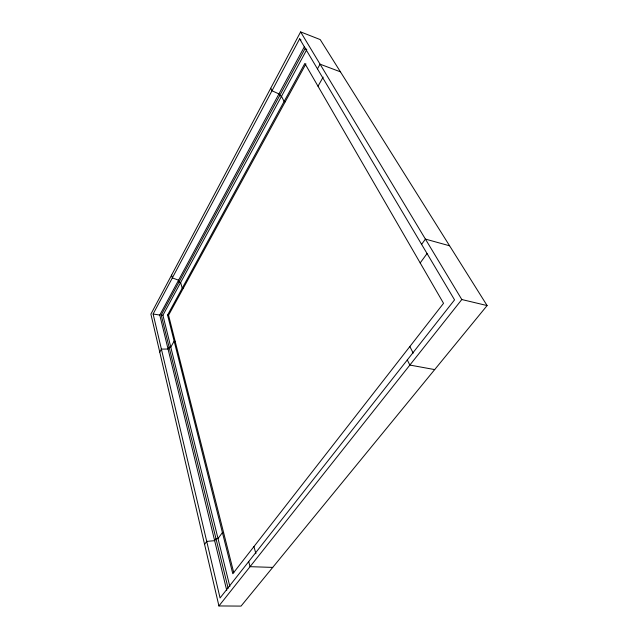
<?xml version="1.0" encoding="UTF-8"?>
<svg xmlns="http://www.w3.org/2000/svg" width="638" height="638" viewBox="0 0 638 638"><rect width="100%" height="100%" fill="white"/><g stroke="black" fill="none" stroke-linecap="round" stroke-linejoin="round"><path stroke-width="0.96" d="M300.618 31.9L150.895 314.119L218.93 605.948L241.044 606.1L487.105 305.57L320.196 39.58L300.618 31.9L461.808 299.533L487.105 305.57M299.637 38.846L454.551 299.876L220.07 597.973L153.12 314.008L299.637 38.846L301.016 39.979M226.737 590.389L159.787 315.052L304.446 46.566M228.133 588.308L161.223 314.989L305.243 48.273L306.798 49.62M229.855 586.553L162.921 315.252L306.328 50.482M167.571 315.052L304.844 63.457L443.538 303.313L232.79 573.714L167.571 315.052L168.56 315.236L233.779 572.796M168.56 315.236L305.945 63.872M159.747 352.088L161.398 349.122L168.049 349.026L169.094 347.168L170.785 347.12L174.15 341.147L175.163 341.322M317.453 68.864L320.061 64.175L340.429 71.831M318.003 86.218L323.147 77.102M204.575 544.381L206.728 541.407L214.639 540.657L216.011 538.783L218.021 538.568L222.415 532.578L223.611 532.642M421.606 244.362L425.41 239.098L449.591 245.789M420.187 262.928L427.061 253.557M218.93 605.948L461.808 299.533M272.721 567.405L250.064 566.672L248.692 561.584M161.223 314.989L162.921 315.252M153.12 314.008L159.787 315.052M434.685 369.593L409.859 365.064L407.291 359.952M183.21 288.432L182.213 288.224L180.634 282.554L179.055 281.956L178.568 280.186L172.34 277.913L171.59 275.114M285.21 101.809L284.125 101.434L281.502 96.322L279.739 95.501L278.934 93.914L271.995 90.755L270.735 88.235M409.843 346.538L413.209 353.109M253.932 546.591L255.918 553.752"/></g></svg>
